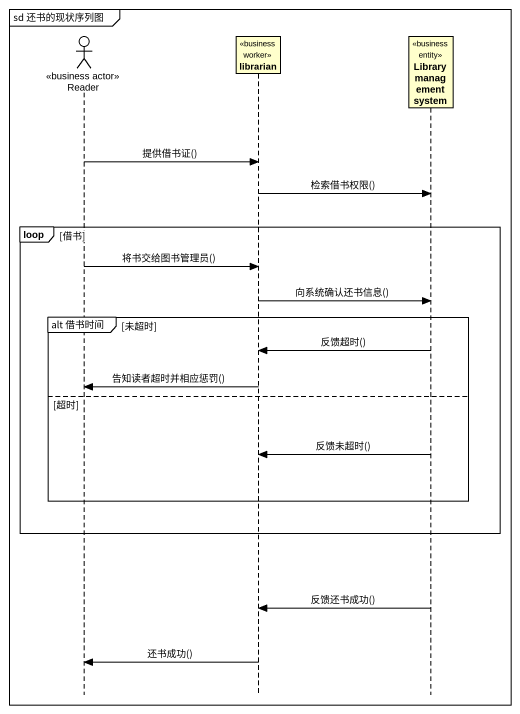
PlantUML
@startuml
mainframe sd 还书的现状序列图
hide footbox
actor Reader <<business actor>>
participant librarian <<business worker>>
participant "Library management system" as Library_management_system <<business entity>>

Reader -> librarian : 提供借书证()
librarian -> Library_management_system : 检索借书权限()
loop 借书
  Reader -> librarian : 将书交给图书管理员()
  librarian -> Library_management_system : 向系统确认还书信息()
  group alt 借书时间 [未超时]
    Library_management_system -> librarian : 反馈超时()
    librarian -> Reader : 告知读者超时并相应惩罚()
  else 超时
    Library_management_system -> librarian : 反馈未超时()
  end
end
Library_management_system -> librarian : 反馈还书成功()
librarian -> Reader : 还书成功()
@enduml
